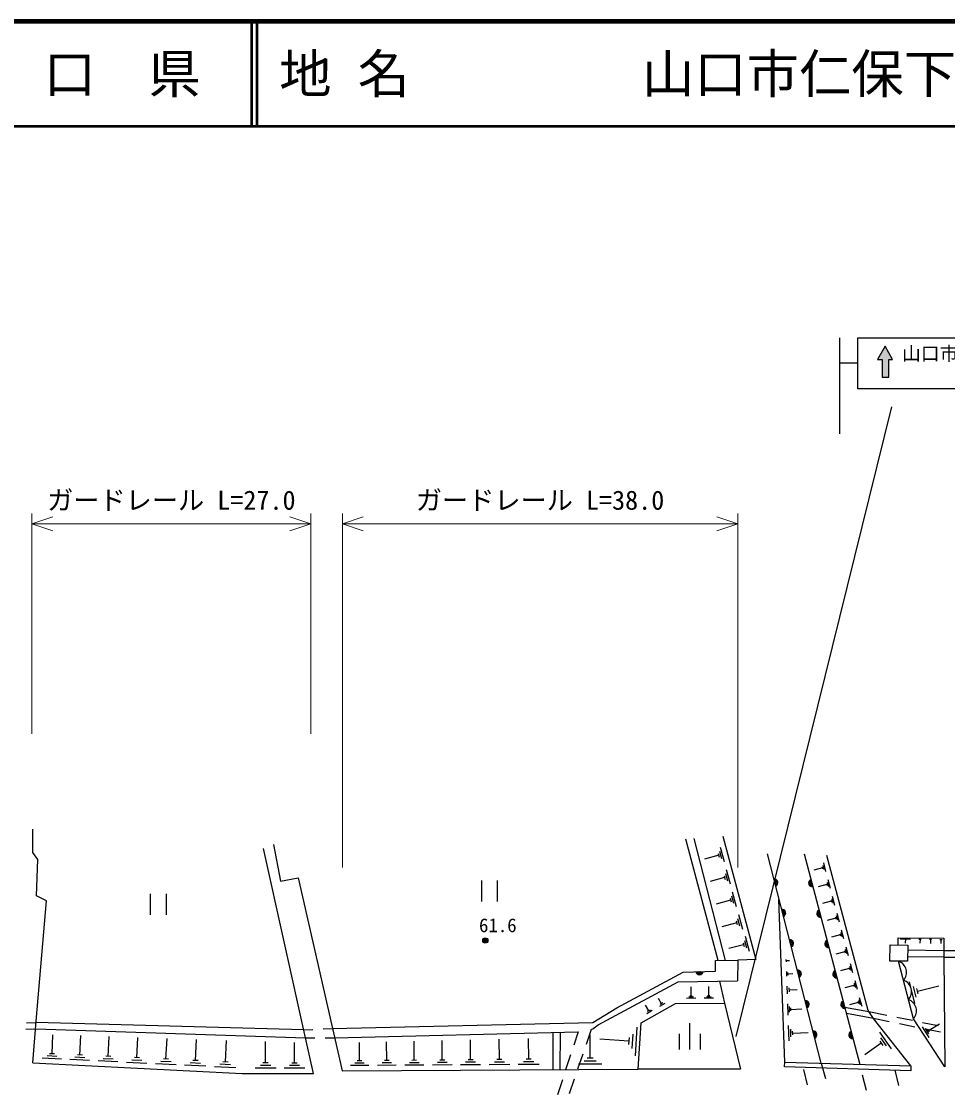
# Model space of a CAD drawing. Units: millimetres, scale not verified. Extents: x 40000 to 680000, y 20000 to 380000.
# Drawn here: x 345763 to 434218, y 277596 to 380000 of the extents above; entities that cross this region are included whole.
import ezdxf
from ezdxf.enums import TextEntityAlignment as Align

# ---------------------------------------------------------------- set-up
doc = ezdxf.new("R2010")
doc.units = ezdxf.units.MM
doc.header["$LTSCALE"] = 1000
for name, color, linetype, lineweight in [('M-BGD', 7, 'Continuous', 25), ('M-STR-HTXT', 7, 'Continuous', 13), ('M-STR-STR1', 1, 'Continuous', 25), ('M-STR-STRC', 7, 'Continuous', 25), ('M-TTL', 2, 'Continuous', 140), ('M-TTL-LINE', 7, 'Continuous', 50)]:
    doc.layers.add(name, color=color, linetype=linetype, lineweight=lineweight)
doc.layers.add('M-TTL-TXT', color=7, linetype='Continuous')
doc.styles.add('ＭＳ ゴシック', font='')
doc.styles.get('ＭＳ ゴシック').set_extended_font_data('MS Gothic')

msp = doc.modelspace()

# ---------------------------------------------------------------- hatches: boundary and pattern name
at = {"layer": 'M-STR-STRC'}
msp.add_hatch(color=256, dxfattribs=at).paths.add_polyline_path([(428596, 347696), (428970, 347696), (428270, 348975), (427518, 347697), (427981, 347696), (427981, 346036), (428600, 346037)])

# ---------------------------------------------------------------- linework, layer by layer
at = {"layer": 'M-BGD'}
for p, q in [((412749, 302181), (415915, 290399)), ((412304, 290305), (409216, 301897)), ((409979, 301947), (412982, 290319)), ((412515, 301123), (412880, 299766)), ((412358, 300353), (411001, 299989)), ((412312, 300523), (412404, 300184)), ((412437, 300738), (412619, 300060)), ((422152, 280491), (417005, 300502)), ((420507, 300495), (425834, 280380)), ((422259, 299161), (421435, 298941)), ((422231, 299264), (422286, 299058)), ((422306, 299394), (422416, 298983)), ((422354, 299628), (422574, 298805)), ((412926, 298223), (411552, 297853)), ((412880, 298394), (412972, 298051)), ((413006, 298612), (413190, 297925)), ((413085, 299002), (413454, 297628)), ((422781, 298033), (423002, 297207)), ((389694, 297936), (389694, 295936)), ((391194, 297936), (391194, 295936)), ((422685, 297565), (421858, 297344)), ((422657, 297668), (422712, 297462)), ((422733, 297799), (422843, 297386)), ((358073, 296665), (358073, 294665)), ((359573, 296665), (359573, 294665)), ((413499, 296075), (412108, 295701)), ((413452, 296249), (413546, 295901)), ((413579, 296469), (413766, 295774)), ((413660, 296864), (414033, 295473)), ((418661, 280595), (418112, 296138)), ((423112, 295966), (422282, 295744)), ((423084, 296069), (423139, 295862)), ((423160, 296201), (423271, 295786)), ((423208, 296436), (423430, 295606)), ((414076, 293911), (412668, 293532)), ((414029, 294087), (414123, 293735)), ((414157, 294310), (414346, 293606)), ((414239, 294709), (414617, 293301)), ((423540, 294363), (422707, 294140)), ((423512, 294467), (423567, 294259)), ((423588, 294599), (423699, 294183)), ((423636, 294835), (423859, 294002)), ((424017, 292994), (424129, 292576)), ((424065, 293231), (424289, 292395)), ((414683, 291993), (414778, 291641)), ((414812, 292216), (415001, 291512)), ((414893, 292615), (415271, 291208)), ((423968, 292757), (423132, 292534)), ((423940, 292862), (423996, 292653)), ((429689, 292366), (430689, 292355)), ((430189, 292360), (430184, 291960)), ((431489, 292346), (431689, 292344)), ((431589, 292345), (431584, 291945)), ((432488, 292335), (432688, 292333)), ((432588, 292334), (432584, 291934)), ((433488, 292324), (433688, 292322)), ((433588, 292323), (433584, 291923)), ((414730, 291817), (413323, 291439)), ((424398, 291148), (423559, 290924)), ((424370, 291253), (424426, 291043)), ((424447, 291386), (424559, 290967)), ((424495, 291624), (424720, 290785)), ((433858, 291262), (434900, 291247)), ((415915, 290399), (414177, 290345)), ((418823, 290171), (418815, 290415)), ((418819, 290293), (419124, 290304)), ((424926, 290014), (425151, 289171)), ((430961, 284748), (429544, 290245)), ((433866, 290618), (434910, 290612)), ((418872, 288794), (418856, 289261)), ((418985, 288915), (418976, 289148)), ((418980, 289032), (419447, 289048)), ((424828, 289536), (423986, 289311)), ((424800, 289641), (424856, 289431)), ((424877, 289775), (424990, 289354)), ((409724, 286913), (409717, 287787)), ((411413, 286929), (411407, 287818)), ((418931, 287123), (418905, 287860)), ((425259, 287921), (424414, 287694)), ((425231, 288026), (425288, 287815)), ((425309, 288160), (425422, 287738)), ((425358, 288400), (425584, 287554)), ((431101, 286208), (430572, 288260)), ((431225, 286787), (430961, 287813)), ((431349, 287366), (433400, 287895)), ((409943, 286805), (409506, 286802)), ((409833, 286913), (409614, 286912)), ((411636, 286819), (411192, 286816)), ((411524, 286929), (411302, 286928)), ((419109, 287314), (419096, 287682)), ((419102, 287498), (419839, 287524)), ((425790, 286783), (426017, 285934)), ((431415, 287110), (431283, 287623)), ((405672, 285504), (405379, 286031)), ((406887, 286175), (406601, 286688)), ((407215, 286189), (406701, 285903)), ((407015, 286246), (406758, 286103)), ((410162, 286697), (409288, 286691)), ((411860, 286709), (410970, 286703)), ((419003, 285096), (418965, 286160)), ((419126, 285366), (419108, 285899)), ((419255, 285504), (419245, 285770)), ((424388, 285840), (426710, 285425)), ((425692, 286302), (424843, 286075)), ((425663, 286408), (425720, 286196)), ((425741, 286543), (425854, 286118)), ((406009, 285519), (405482, 285225)), ((405804, 285577), (405540, 285430)), ((419250, 285637), (420314, 285675)), ((427157, 284767), (424550, 285228)), ((426710, 285425), (428407, 285084)), ((428650, 284458), (427157, 284767)), ((429387, 284888), (430858, 284592)), ((346198, 283735), (347122, 283775)), ((346253, 284353), (347171, 284391)), ((347122, 283775), (372882, 282930)), ((372715, 283682), (347171, 284391)), ((372715, 283682), (373593, 283725)), ((374592, 283774), (375469, 283817)), ((399725, 282328), (400206, 283736)), ((400206, 283736), (400344, 283763)), ((404553, 283950), (404368, 281187)), ((409575, 284310), (409575, 281810)), ((419090, 282635), (419038, 284097)), ((419260, 283007), (419234, 283738)), ((431098, 283951), (429629, 284255)), ((432461, 282946), (431816, 283983)), ((431838, 284395), (433309, 284100)), ((433546, 283445), (432078, 283749)), ((432429, 283286), (432107, 283805)), ((432478, 283496), (432317, 283756)), ((432397, 283626), (433435, 284271)), ((348684, 281391), (348776, 283220)), ((351350, 281267), (351443, 283133)), ((354052, 281142), (354147, 283044)), ((356792, 281014), (356889, 282954)), ((359569, 280885), (359668, 282863)), ((362386, 280754), (362487, 282771)), ((365241, 280621), (365344, 282677)), ((372882, 282930), (373778, 282925)), ((374778, 282920), (375674, 282915)), ((375674, 282915), (398933, 283485)), ((385954, 280796), (385942, 282667)), ((388665, 280822), (388654, 282733)), ((391417, 280849), (391405, 282801)), ((394211, 280876), (394199, 282869)), ((396523, 283426), (396501, 279891)), ((397233, 283444), (397197, 279895)), ((398933, 283485), (398519, 282230)), ((400083, 280972), (400070, 283209)), ((403770, 282615), (401006, 282800)), ((403793, 282960), (403747, 282269)), ((404162, 283283), (404069, 281901)), ((408575, 283310), (408575, 281810)), ((410575, 283310), (410575, 281810)), ((419436, 283196), (419423, 283562)), ((419429, 283379), (420892, 283431)), ((427731, 283462), (428826, 281883)), ((427807, 282931), (428355, 282141)), ((369086, 280531), (369087, 282555)), ((371839, 280512), (371840, 282464)), ((378059, 280719), (378048, 282473)), ((380651, 280744), (380640, 282537)), ((383283, 280770), (383272, 282601)), ((427884, 282399), (426305, 281305)), ((427747, 282596), (428020, 282202)), ((349576, 280888), (347747, 280980)), ((349130, 281140), (348216, 281185)), ((348913, 281380), (348456, 281403)), ((352259, 280754), (350393, 280847)), ((351804, 281011), (350872, 281057)), ((351583, 281256), (351116, 281279)), ((354979, 280618), (353077, 280713)), ((354516, 280880), (353564, 280928)), ((354290, 281130), (353814, 281153)), ((357265, 280747), (356294, 280796)), ((357034, 281002), (356549, 281026)), ((360052, 280613), (359063, 280662)), ((359817, 280873), (359322, 280897)), ((362638, 280741), (362134, 280767)), ((365498, 280608), (364984, 280634)), ((378278, 280720), (377839, 280718)), ((380875, 280746), (380427, 280743)), ((383511, 280771), (383054, 280768)), ((386188, 280797), (385720, 280794)), ((388904, 280823), (388426, 280820)), ((391907, 280607), (390930, 280602)), ((391661, 280850), (391173, 280847)), ((394711, 280629), (393714, 280623)), ((394460, 280877), (393961, 280874)), ((398207, 281280), (397738, 279856)), ((398916, 279962), (399401, 281382)), ((400644, 280695), (399525, 280689)), ((400363, 280973), (399803, 280970)), ((357738, 280481), (355797, 280578)), ((360534, 280341), (358556, 280440)), ((363369, 280199), (361352, 280300)), ((362878, 280477), (361869, 280527)), ((366244, 280056), (364188, 280159)), ((365743, 280339), (364715, 280390)), ((370098, 280024), (368074, 280025)), ((369592, 280277), (368580, 280278)), ((369339, 280531), (368833, 280531)), ((372815, 280023), (370862, 280024)), ((372327, 280267), (371351, 280268)), ((372083, 280512), (371595, 280512)), ((376390, 279771), (404679, 279940)), ((378938, 280286), (377184, 280275)), ((378498, 280502), (377621, 280497)), ((381550, 280301), (379757, 280291)), ((381100, 280523), (380204, 280518)), ((384201, 280317), (382369, 280306)), ((383742, 280544), (382826, 280538)), ((386892, 280333), (385021, 280322)), ((386423, 280565), (385487, 280559)), ((389624, 280350), (387712, 280338)), ((389144, 280586), (388189, 280580)), ((392396, 280366), (390444, 280355)), ((395210, 280383), (393217, 280371)), ((401205, 280419), (398968, 280406)), ((397425, 278906), (396956, 277481)), ((398108, 277597), (398593, 279016))]:
    msp.add_line(p, q, dxfattribs=at)
for points in [[(346863, 280523), (347180, 284506), (348169, 296014), (347203, 296481), (347319, 299947), (346844, 300622), (346861, 302854)], [(369833, 301392), (370500, 297892), (372200, 298192), (376390, 279771)], [(373643, 279523), (372882, 282930), (368867, 301008)], [(430715, 280234), (427157, 284767), (426646, 285520), (422684, 300330)], [(429495, 291790), (429511, 292484), (433858, 292432), (433858, 291262)], [(430406, 291321), (433858, 291262), (433866, 290618), (430398, 290655)], [(408972, 289206), (412060, 289295), (412066, 290300), (414177, 290345), (414149, 288369)], [(433866, 290618), (433942, 280145), (430961, 284748)], [(375469, 283817), (400322, 284380), (402634, 285787), (408972, 289206)], [(400344, 283763), (400846, 284164), (408478, 288264), (414149, 288369)], [(412450, 288338), (412900, 286217), (414433, 279935), (404679, 279940)], [(404679, 279940), (404968, 284367), (408234, 286184), (412900, 286217)], [(346863, 280523), (366834, 279526), (373643, 279523)]]:
    msp.add_lwpolyline(points, dxfattribs=at)
msp.add_lwpolyline([(428732, 291799), (430411, 291780), (430394, 290236), (428715, 290254)], close=True, dxfattribs=at)
for radius in [250, 204, 159, 114, 68.2, 22.7]:
    msp.add_circle((390068, 292215), radius, dxfattribs=at)
for centre, radius, start, end in [((417657, 297746), 354, 293.22304, 95.62822), ((417657, 297746), 283, 295.44708, 93.40418), ((421302, 297701), 354, 113.63047, 276.03565), ((417657, 297746), 212, 299.19341, 89.65786), ((417657, 297746), 142, 306.90514, 81.94613), ((417657, 297746), 100, 317.2228, 71.62846), ((421302, 297701), 283, 115.85451, 273.81161), ((421302, 297701), 212, 119.60083, 270.06528), ((421302, 297701), 142, 127.31256, 262.35355), ((421302, 297701), 100, 137.63023, 252.03589), ((418405, 294841), 354, 293.22304, 95.62822), ((418405, 294841), 283, 295.44708, 93.40418), ((418405, 294841), 212, 299.19341, 89.65786), ((418405, 294841), 142, 306.90514, 81.94613), ((418405, 294841), 100, 317.2228, 71.62846), ((422071, 294801), 354, 113.63047, 276.03565), ((422071, 294801), 283, 115.85451, 273.81161), ((422071, 294801), 212, 119.60083, 270.06528), ((422071, 294801), 142, 127.31256, 262.35355), ((422071, 294801), 100, 137.63023, 252.03589), ((419152, 291935), 354, 293.22304, 95.62822), ((419152, 291935), 283, 295.44708, 93.40418), ((419152, 291935), 212, 299.19341, 89.65786), ((419152, 291935), 142, 306.90514, 81.94613), ((419152, 291935), 100, 317.2228, 71.62846), ((422839, 291901), 354, 113.63047, 276.03565), ((422839, 291901), 283, 115.85451, 273.81161), ((422839, 291901), 212, 119.60083, 270.06528), ((422839, 291901), 142, 127.31256, 262.35355), ((422839, 291901), 100, 137.63023, 252.03589), ((429155, 289168), 1145, 318.74059, 70.16421), ((410515, 289304), 354, 190.44576, 352.85093), ((410515, 289304), 283, 192.66979, 350.62689), ((410515, 289304), 212, 196.41612, 346.88057), ((410515, 289304), 142, 204.12785, 339.16884), ((410515, 289304), 100, 214.44551, 328.85118), ((419900, 289030), 354, 293.22304, 95.62822), ((419900, 289030), 283, 295.44708, 93.40418), ((419900, 289030), 212, 299.19341, 89.65786), ((419900, 289030), 142, 306.90514, 81.94613), ((419900, 289030), 100, 317.2228, 71.62846), ((423607, 289001), 354, 113.63047, 276.03565), ((423607, 289001), 283, 115.85451, 273.81161), ((423607, 289001), 212, 119.60083, 270.06528), ((423607, 289001), 142, 127.31256, 262.35355), ((423607, 289001), 100, 137.63023, 252.03589), ((429628, 287336), 1145, 318.74059, 70.16421), ((420647, 286125), 354, 293.22304, 95.62822), ((420647, 286125), 283, 295.44708, 93.40418), ((420647, 286125), 212, 299.19341, 89.65786), ((420647, 286125), 142, 306.90514, 81.94613), ((420647, 286125), 100, 317.2228, 71.62846), ((424375, 286101), 354, 113.63047, 276.03565), ((424375, 286101), 283, 115.85451, 273.81161), ((424375, 286101), 212, 119.60083, 270.06528), ((424375, 286101), 142, 127.31256, 262.35355), ((424375, 286101), 100, 137.63023, 252.03589), ((430100, 285503), 1145, 318.74059, 70.16421), ((421394, 283219), 354, 293.22304, 95.62822), ((421394, 283219), 283, 295.44708, 93.40418), ((421394, 283219), 212, 299.19341, 89.65786), ((421394, 283219), 142, 306.90514, 81.94613), ((421394, 283219), 100, 317.2228, 71.62846), ((425143, 283201), 354, 113.63047, 276.03565), ((425143, 283201), 283, 115.85451, 273.81161), ((425143, 283201), 212, 119.60083, 270.06528), ((425143, 283201), 142, 127.31256, 262.35355), ((425143, 283201), 100, 137.63023, 252.03589)]:
    msp.add_arc(centre, radius, start, end, dxfattribs=at)
at = {"layer": 'M-STR-HTXT'}
for p, q in [((346753, 311953), (346753, 333010)), ((373410, 311953), (373410, 333010)), ((376416, 299183), (376416, 333010)), ((414177, 299183), (414177, 333010)), ((346753, 332010), (348753, 332677)), ((346753, 332010), (373410, 332010)), ((346753, 332010), (348753, 331343)), ((373410, 332010), (371410, 332677)), ((373410, 332010), (371410, 331343)), ((376416, 332010), (378416, 332677)), ((376416, 332010), (414177, 332010)), ((376416, 332010), (378416, 331343)), ((414177, 332010), (412177, 332677)), ((414177, 332010), (412177, 331343))]:
    msp.add_line(p, q, dxfattribs=at)
at = {"layer": 'M-STR-STR1'}
for p, q in [((420849, 278438), (420503, 279898)), ((422152, 280491), (422544, 279043)), ((429174, 279817), (429535, 278361)), ((426475, 277893), (426100, 279345))]:
    msp.add_line(p, q, dxfattribs=at)
msp.add_lwpolyline([(418661, 280595), (430715, 280234), (430701, 279772), (418648, 280133)], close=True, dxfattribs=at)
at = {"layer": 'M-STR-STRC'}
for p, q in [((423935, 347396), (423935, 349766)), ((423935, 344425), (423935, 347396)), ((423935, 347396), (425662, 347396)), ((423935, 340600), (423935, 344425)), ((428861, 343190), (413986, 283060))]:
    msp.add_line(p, q, dxfattribs=at)
for points in [[(445565, 349766), (445565, 344906), (425662, 344906), (425662, 349766)], [(428596, 347696), (428970, 347696), (428270, 348975), (427518, 347697), (427981, 347696), (427981, 346036), (428600, 346037)]]:
    msp.add_lwpolyline(points, close=True, dxfattribs=at)
at = {"layer": 'M-TTL'}
msp.add_line((680000, 380000), (40000, 380000), dxfattribs=at)
at = {"layer": 'M-TTL-LINE'}
for p, q in [((367750, 380000), (367750, 370000)), ((368250, 380000), (368250, 370000)), ((40000, 370000), (680000, 370000))]:
    msp.add_line(p, q, dxfattribs=at)

# ---------------------------------------------------------------- texts
at = {"layer": 'M-BGD', "style": 'ＭＳ ゴシック'}
msp.add_text('61.6', height=1320, dxfattribs=at).set_placement((389468, 292615), align=Align.BOTTOM_LEFT)
at = {"layer": 'M-STR-HTXT', "style": 'ＭＳ ゴシック'}
for s, p in [('ガードレール L=27.0', (360081, 332810)), ('ガードレール L=38.0', (395296, 332810))]:
    msp.add_text(s, height=1833, dxfattribs=at).set_placement(p, align=Align.BOTTOM_CENTER)
at = {"layer": 'M-STR-STRC', "style": 'ＭＳ ゴシック'}
msp.add_text('山口市斉場', height=1320, dxfattribs=at).set_placement((434361, 347219), align=Align.BOTTOM_CENTER)
at = {"layer": 'M-TTL-TXT', "style": 'ＭＳ ゴシック'}
msp.add_text('山\u3000口\u3000県', height=3666, dxfattribs=at).set_placement((350375, 375000), align=Align.MIDDLE_CENTER)
for s, p in [('地 名', (370380, 375000)), ('山口市仁保下郷', (405024, 375000))]:
    msp.add_text(s, height=3666, dxfattribs=at).set_placement(p, align=Align.MIDDLE_LEFT)

doc.saveas('drawing.dxf')
